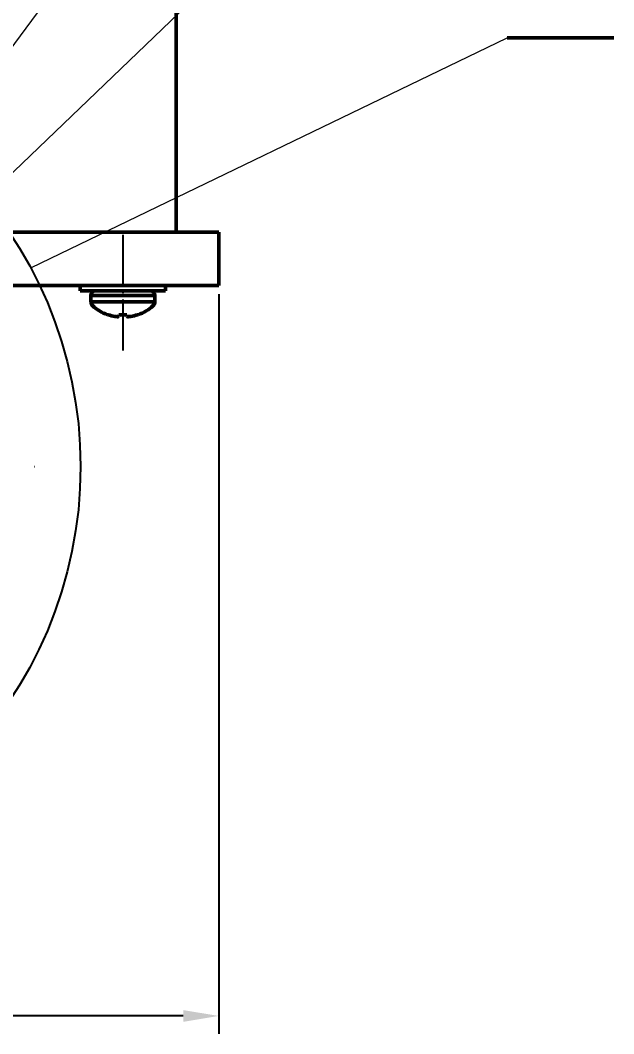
# Model space of a CAD drawing. Header units: inches. Extents: x -1846 to 3013, y 0 to 1997.
# Drawn here: x -868.7 to -785.1, y 135.8 to 278.4 of the extents above; entities that cross this region are included whole.
import ezdxf

# ---------------------------------------------------------------- set-up
doc = ezdxf.new("R2010")
doc.units = ezdxf.units.IN
doc.linetypes.add('ACAD_ISO04W100', pattern=[30, 24, -3, 0, -3])
doc.linetypes.add('CENTER2', pattern=[28.575, 19.05, -3.175, 3.175, -3.175])
doc.layers.get('0').update_dxf_attribs({"color": 2, "lineweight": 0})
for name, color, linetype, lineweight in [('Basic', 7, 'Continuous', 50), ('Tam', 1, 'ACAD_ISO04W100', 25), ('Thin', 3, 'Continuous', 25)]:
    doc.layers.add(name, color=color, linetype=linetype, lineweight=lineweight)
doc.styles.get("Standard").update_dxf_attribs({"font": '', "height": 4})
doc.styles.get('Standard').set_extended_font_data('TCVN 7284', italic=True)
doc.dimstyles.new('TCVN 7284', dxfattribs={"dimscale": 2, "dimtxt": 4, "dimasz": 2.5, "dimexe": 1.25, "dimexo": 0.625, "dimtad": 1, "dimtoh": 1, "dimdec": 0, "dimlfac": 0.66, "dimtxsty": 'Standard', "dimcen": 2.5, "dimclrd": 7, "dimclre": 7, "dimclrt": 7, "dimadec": 0, "dimazin": 0, "dimtfac": 1, "dimtdec": 0, "dimtofl": 0, "dimtmove": 0, "dimatfit": 3, "dimfxl": 1, "dimlwd": 25, "dimlwe": 25, "dimarcsym": 0})

# ---------------------------------------------------------------- blocks, each defined once
blk = doc.blocks.new('*U91')
at = {"layer": 'Tam', "color": 0, "linetype": 'CENTER2', "transparency": 16777216}
for p, q in [((0, 1.95), (0, 52.65)), ((-53.53, 0), (-1.95, 0)), ((1.95, 0), (52.79, 0)), ((0, -53.34), (0, -1.95))]:
    blk.add_line(p, q, dxfattribs=at)
at = {"layer": 'Tam', "color": 0, "linetype": 'Continuous', "transparency": 16777216}
for p, q in [((-0.98, 0), (0.98, 0)), ((0, -0.98), (0, 0.98))]:
    blk.add_line(p, q, dxfattribs=at)
blk = doc.blocks.new('*D96')
at = {"layer": 'Defpoints', "color": 0, "ltscale": 0.3, "transparency": 16777216}
for p in [(-840.75, 241.06), (-1245.75, 203.56), (-1245.75, 138.27)]:
    blk.add_point(p, dxfattribs=at)
at = {"layer": 'Thin', "color": 7, "linetype": 'Continuous', "lineweight": 25, "ltscale": 0.3, "transparency": 16777216}
for p, q in [((-840.75, 239.81), (-840.75, 135.77)), ((-1245.75, 202.31), (-1245.75, 135.77)), ((-845.75, 138.27), (-1240.75, 138.27))]:
    blk.add_line(p, q, dxfattribs=at)
at = {"layer": 'Thin', "color": 7, "ltscale": 0.3, "transparency": 16777216}
for points in [[(-1240.75, 139.1), (-1240.75, 137.44), (-1245.75, 138.27)], [(-845.75, 139.1), (-845.75, 137.44), (-840.75, 138.27)]]:
    blk.add_solid(points, dxfattribs=at)
at = {"layer": 'Thin', "color": 7, "ltscale": 0.3, "transparency": 16777216, "insert": (-1043.25, 141.92), "char_height": 4, "attachment_point": 5}
blk.add_mtext('270,0', dxfattribs=at)

msp = doc.modelspace()

# ---------------------------------------------------------------- linework, layer by layer
for p, q in [((-800.11, 369.11), (-905.53, 226.35)), ((-916.47, 212.16), (-800.11, 323.74)), ((-867.21, 243.52), (-800.11, 275.88))]:
    msp.add_line(p, q)
at = {"layer": 'Basic'}
for p, q in [((-846.75, 248.56), (-846.75, 308.56)), ((-785.11, 275.88), (-800.11, 275.88)), ((-883.45, 248.56), (-846.75, 248.56)), ((-848.25, 248.56), (-883.45, 248.56)), ((-846.75, 248.56), (-840.75, 248.56)), ((-840.75, 248.56), (-840.75, 241.06)), ((-848.25, 241.06), (-877.81, 241.06)), ((-860.25, 241.06), (-860.25, 240.31)), ((-848.25, 240.31), (-848.25, 241.06)), ((-840.75, 241.06), (-848.25, 241.06)), ((-848.25, 240.31), (-860.25, 240.31)), ((-858.75, 239.64), (-858.75, 238.73)), ((-849.75, 239.64), (-858.75, 239.64)), ((-849.75, 238.73), (-849.75, 239.64)), ((-849.75, 238.73), (-858.75, 238.73)), ((-856.32, 236.94), (-856.4, 236.94)), ((-854.81, 236.94), (-854.84, 236.69)), ((-853.68, 236.94), (-854.81, 236.94)), ((-853.66, 236.69), (-853.68, 236.94)), ((-852.1, 236.94), (-852.17, 236.94))]:
    msp.add_line(p, q, dxfattribs=at)
for centre, radius, start, end in [((-858.07, 239.64), 0.675, 90, 180), ((-850.42, 239.64), 0.675, 0, 90), ((-858.07, 238.73), 0.675, 180, 227.5073), ((-854.25, 242.9), 6.34, 227.5073, 250.175), ((-854.25, 242.9), 6.34, 289.825, 312.4927), ((-850.42, 238.73), 0.675, 312.4927, 0), ((-854.25, 242.95), 6.36, 250.973, 259.8338), ((-854.25, 242.95), 6.36, 280.1662, 289.027), ((-854.62, 242.01), 5.37, 262.0158, 266.036), ((-855.17, 237.7), 1.07, 279.4515, 288.2689), ((-853.32, 237.7), 1.07, 251.7311, 260.5485), ((-853.87, 242.01), 5.37, 273.964, 277.9842)]:
    msp.add_arc(centre, radius, start, end, dxfattribs=at)
at = {"layer": 'Tam', "ltscale": 0.3}
msp.add_line((-854.25, 248.19), (-854.25, 231.09), dxfattribs=at)
at = {"layer": 'Thin'}
msp.add_circle((-919.5, 215.56), 59.29, dxfattribs=at)

# ---------------------------------------------------------------- block references
at = {"layer": 'Tam', "linetype": 'CENTER2'}
msp.add_blockref('*U91', (-919.5, 215.56), dxfattribs=at)

# ---------------------------------------------------------------- dimensions: what is measured, and where the dimension line sits
at = {"layer": 'Thin', "ltscale": 0.3}
dim = msp.add_linear_dim(base=(-1245.75, 138.27), p1=(-840.75, 241.06), p2=(-1245.75, 203.56), text='270,0', dimstyle='TCVN 7284', dxfattribs=at)
dim.commit()
dim.dimension.update_dxf_attribs({"geometry": '*D96', "text_midpoint": (-1043.25, 138.27), "dimtype": 160})

doc.saveas('drawing.dxf')
